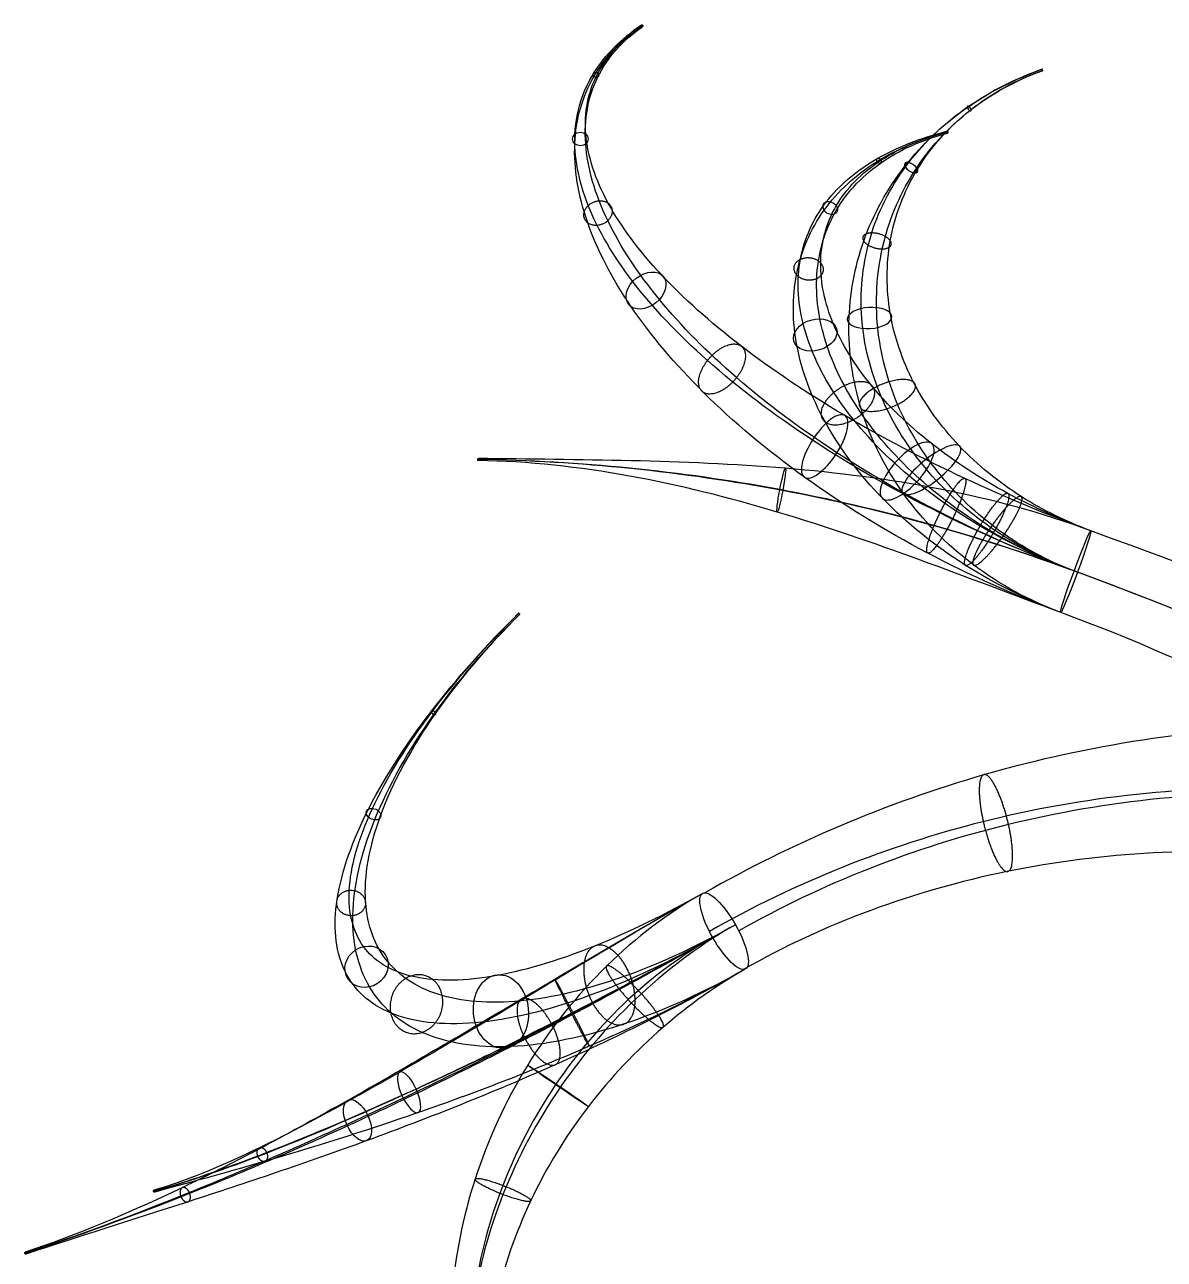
# Model space of a CAD drawing. Header units: millimetres. Extents: x -36.9 to 35.7, y -22.6 to 36.8.
# Drawn here: x -32.32 to -21.62, y 7.22 to 18.81 of the extents above; entities that cross this region are included whole.
import ezdxf

# ---------------------------------------------------------------- set-up
doc = ezdxf.new("R2010")
doc.units = ezdxf.units.MM
doc.header["$MEASUREMENT"] = 0
doc.layers.add('Default', color=18, linetype='Continuous', true_color=0x000000)

msp = doc.modelspace()

# ---------------------------------------------------------------- linework, layer by layer
at = {"layer": 'Default', "extrusion": (0.428202, 0.293805, 0.854589)}
msp.add_circle((30.511, 33.644, 33.727), 0.01, dxfattribs=at)
at = {"layer": 'Default', "extrusion": (0.892493, 0.319887, -0.318007)}
msp.add_circle((24.993, 30.471, -26.286), 0.01, dxfattribs=at)
at = {"layer": 'Default', "extrusion": (-0.007473, 0.478241, 0.878197)}
msp.add_circle((26.826, 5.054, 47.248), 0.0722, dxfattribs=at)
at = {"layer": 'Default', "extrusion": (0.777637, 0.198796, 0.596456)}
msp.add_circle((23.109, 46.35, 11.376), 0.01, dxfattribs=at)
at = {"layer": 'Default', "extrusion": (0.501922, 0.721321, -0.477253)}
msp.add_circle((29.679, 33.65, -17.557), 0.0722, dxfattribs=at)
at = {"layer": 'Default', "extrusion": (0.345024, 0.529924, 0.774686)}
msp.add_circle((30.075, 26.338, 33.551), 0.0722, dxfattribs=at)
at = {"layer": 'Default', "extrusion": (-0.44147, 0.555367, 0.704749)}
msp.add_circle((10.583, 8.989, 50.167), 0.209, dxfattribs=at)
at = {"layer": 'Default', "extrusion": (-0.058831, 0.878189, -0.474683)}
msp.add_circle((23.264, 42.52, -2.875), 0.209, dxfattribs=at)
at = {"layer": 'Default', "extrusion": (-0.200949, 0.686937, 0.698382)}
msp.add_circle((19.436, 13.951, 44.702), 0.209, dxfattribs=at)
at = {"layer": 'Default', "extrusion": (0.776408, -0.507876, -0.373165)}
msp.add_circle((-1.153, 26.559, -41.828), 0.346, dxfattribs=at)
at = {"layer": 'Default', "extrusion": (0.6809, -0.618247, -0.392614)}
msp.add_circle((-5.334, 26.067, -41.166), 0.346, dxfattribs=at)
at = {"layer": 'Default', "extrusion": (-0.599635, 0.7373, -0.311169)}
msp.add_circle((9.239, 45.73, 12.782), 0.346, dxfattribs=at)
at = {"layer": 'Default', "extrusion": (0.995377, -0.016143, 0.094678)}
msp.add_circle((14.274, 41.899, -24.446), 0.01, dxfattribs=at)
at = {"layer": 'Default', "extrusion": (0.98048, -0.183953, 0.069422)}
msp.add_circle((9.544, 41.443, -24.633), 0.209, dxfattribs=at)
at = {"layer": 'Default', "extrusion": (0.93713, -0.346425, 0.042151)}
msp.add_circle((5.043, 40.846, -24.105), 0.408, dxfattribs=at)
msp.add_circle((5.043, 40.846, -24.105), 0.408, dxfattribs=at)
msp.add_circle((5.043, 40.846, -24.105), 0.408, dxfattribs=at)
msp.add_circle((5.043, 40.846, -24.105), 0.408, dxfattribs=at)
msp.add_circle((5.043, 40.846, -24.105), 0.408, dxfattribs=at)
at = {"layer": 'Default', "extrusion": (0.69056, 0.68603, -0.229109)}
msp.add_circle((28.932, 27.575, -17.048), 0.01, dxfattribs=at)
at = {"layer": 'Default', "extrusion": (-0.282553, -0.653558, 0.702157)}
msp.add_circle((-31.187, 22.078, 23.264), 0.0722, dxfattribs=at)
at = {"layer": 'Default', "extrusion": (0.829318, 0.471236, 0.30028)}
msp.add_circle((21.683, 41.527, -5.068), 0.408, dxfattribs=at)
msp.add_circle((21.683, 41.527, -5.068), 0.408, dxfattribs=at)
msp.add_circle((21.683, 41.527, -5.068), 0.408, dxfattribs=at)
msp.add_circle((21.683, 41.527, -5.068), 0.408, dxfattribs=at)
msp.add_circle((21.683, 41.527, -5.068), 0.408, dxfattribs=at)
at = {"layer": 'Default', "extrusion": (0.236018, -0.365349, 0.900453)}
msp.add_circle((-19.045, 36.687, 20.377), 0.209, dxfattribs=at)
at = {"layer": 'Default', "extrusion": (0.662234, 0.06582, 0.746401)}
msp.add_circle((12.257, 44.352, 9.517), 0.346, dxfattribs=at)
at = {"layer": 'Default', "extrusion": (0.563795, 0.825838, 0.011246)}
msp.add_circle((27.551, 37.829, -7.666), 0.346, dxfattribs=at)
at = {"layer": 'Default', "extrusion": (0.851954, 0.388675, -0.350865)}
msp.add_circle((19.916, 27.865, -34.442), 0.209, dxfattribs=at)
at = {"layer": 'Default', "extrusion": (0.777654, 0.358434, 0.516507)}
msp.add_circle((19.966, 42.97, -0.88), 0.209, dxfattribs=at)
at = {"layer": 'Default', "extrusion": (-0.507125, -0.138471, 0.850676)}
msp.add_circle((-15.779, -2.583, 48.961), 0.01, dxfattribs=at)
at = {"layer": 'Default', "extrusion": (0.677661, 0.223355, 0.700634)}
msp.add_circle((17.03, 43.976, 3.363), 0.01, dxfattribs=at)
at = {"layer": 'Default'}
for points, knots in [([(-22.597, 13.295, 39.794), (-23.026, 13.454, 39.774), (-23.879, 13.835, 39.834), (-25.032, 14.547, 40.216), (-25.983, 15.345, 40.869), (-26.674, 16.168, 41.737), (-27.089, 16.97, 42.771), (-27.209, 17.713, 43.926), (-27.029, 18.344, 45.13), (-26.724, 18.665, 45.921), (-26.534, 18.796, 46.3)], [0, 0, 0, 0, 1.330037, 2.699216, 4.068394, 5.398432, 6.728469, 8.097647, 9.466826, 10.796863, 10.796863, 10.796863, 10.796863]), ([(-22.439, 13.672, 39.386), (-22.882, 13.835, 39.366), (-23.766, 14.217, 39.44), (-24.964, 14.902, 39.88), (-25.949, 15.65, 40.611), (-26.662, 16.405, 41.562), (-27.085, 17.132, 42.67), (-27.208, 17.8, 43.881), (-27.028, 18.373, 45.118), (-26.724, 18.678, 45.915), (-26.534, 18.809, 46.295)], [0, 0, 0, 0, 1.330037, 2.699216, 4.068394, 5.398432, 6.728469, 8.097647, 9.466826, 10.796863, 10.796863, 10.796863, 10.796863]), ([(-22.472, 13.684, 40.201), (-22.86, 13.828, 40.184), (-23.637, 14.162, 40.225), (-24.722, 14.78, 40.529), (-25.665, 15.484, 41.077), (-26.404, 16.231, 41.846), (-26.9, 16.986, 42.805), (-27.111, 17.709, 43.922), (-26.998, 18.339, 45.121), (-26.711, 18.663, 45.916), (-26.522, 18.793, 46.294)], [0, 0, 0, 0, 1.330037, 2.699216, 4.068394, 5.398432, 6.728469, 8.097647, 9.466826, 10.796863, 10.796863, 10.796863, 10.796863]), ([(-22.314, 14.061, 39.794), (-22.716, 14.209, 39.776), (-23.524, 14.544, 39.831), (-24.654, 15.135, 40.192), (-25.631, 15.789, 40.819), (-26.391, 16.469, 41.67), (-26.897, 17.148, 42.704), (-27.109, 17.796, 43.877), (-26.998, 18.368, 45.109), (-26.711, 18.676, 45.911), (-26.521, 18.806, 46.289)], [0, 0, 0, 0, 1.330037, 2.699216, 4.068394, 5.398432, 6.728469, 8.097647, 9.466826, 10.796863, 10.796863, 10.796863, 10.796863]), ([(-22.597, 13.295, 39.794), (-22.89, 13.404, 39.781), (-23.456, 13.713, 39.707), (-24.116, 14.387, 39.467), (-24.513, 15.189, 39.125), (-24.628, 16.018, 38.73), (-24.482, 16.809, 38.313), (-24.093, 17.51, 37.902), (-23.506, 18.058, 37.534), (-23.025, 18.303, 37.329), (-22.775, 18.393, 37.24)], [0, 0, 0, 0, 0.8371, 1.712389, 2.587678, 3.424778, 4.261877, 5.137167, 6.012456, 6.849556, 6.849556, 6.849556, 6.849556]), ([(-22.472, 13.684, 40.201), (-22.751, 13.787, 40.189), (-23.294, 14.071, 40.107), (-23.945, 14.676, 39.83), (-24.359, 15.398, 39.432), (-24.511, 16.151, 38.966), (-24.408, 16.881, 38.473), (-24.059, 17.54, 37.989), (-23.497, 18.066, 37.563), (-23.021, 18.307, 37.342), (-22.772, 18.396, 37.254)], [0, 0, 0, 0, 0.8371, 1.712389, 2.587678, 3.424778, 4.261877, 5.137167, 6.012456, 6.849556, 6.849556, 6.849556, 6.849556]), ([(-22.439, 13.672, 39.386), (-22.683, 13.762, 39.375), (-23.156, 14.008, 39.327), (-23.747, 14.55, 39.169), (-24.16, 15.225, 38.928), (-24.353, 15.968, 38.624), (-24.311, 16.727, 38.273), (-24.019, 17.444, 37.898), (-23.49, 18.03, 37.537), (-23.019, 18.291, 37.331), (-22.77, 18.38, 37.242)], [0, 0, 0, 0, 0.8371, 1.712389, 2.587678, 3.424778, 4.261877, 5.137167, 6.012456, 6.849556, 6.849556, 6.849556, 6.849556]), ([(-22.314, 14.061, 39.794), (-22.543, 14.146, 39.783), (-22.994, 14.366, 39.726), (-23.576, 14.839, 39.532), (-24.006, 15.433, 39.235), (-24.235, 16.101, 38.861), (-24.237, 16.799, 38.434), (-23.985, 17.474, 37.984), (-23.481, 18.038, 37.566), (-23.015, 18.294, 37.344), (-22.767, 18.383, 37.256)], [0, 0, 0, 0, 0.8371, 1.712389, 2.587678, 3.424778, 4.261877, 5.137167, 6.012456, 6.849556, 6.849556, 6.849556, 6.849556]), ([(-22.597, 13.295, 39.794), (-22.91, 13.411, 39.78), (-23.528, 13.718, 39.827), (-24.303, 14.344, 40.126), (-24.845, 15.066, 40.622), (-25.116, 15.799, 41.248), (-25.119, 16.491, 41.953), (-24.858, 17.094, 42.691), (-24.36, 17.552, 43.396), (-23.91, 17.74, 43.811), (-23.668, 17.802, 43.996)], [0, 0, 0, 0, 0.930424, 1.901884, 2.873345, 3.803769, 4.734193, 5.705653, 6.677114, 7.607538, 7.607538, 7.607538, 7.607538]), ([(-22.439, 13.672, 39.386), (-22.758, 13.79, 39.372), (-23.392, 14.091, 39.433), (-24.195, 14.682, 39.783), (-24.765, 15.349, 40.35), (-25.06, 16.015, 41.054), (-25.083, 16.634, 41.832), (-24.838, 17.17, 42.632), (-24.354, 17.577, 43.378), (-23.906, 17.751, 43.803), (-23.665, 17.813, 43.988)], [0, 0, 0, 0, 0.930424, 1.901884, 2.873345, 3.803769, 4.734193, 5.705653, 6.677114, 7.607538, 7.607538, 7.607538, 7.607538]), ([(-22.472, 13.684, 40.201), (-22.734, 13.781, 40.19), (-23.255, 14.028, 40.217), (-23.948, 14.532, 40.425), (-24.49, 15.138, 40.804), (-24.827, 15.791, 41.324), (-24.931, 16.447, 41.958), (-24.77, 17.054, 42.669), (-24.338, 17.535, 43.381), (-23.9, 17.732, 43.804), (-23.66, 17.794, 43.988)], [0, 0, 0, 0, 0.930424, 1.901884, 2.873345, 3.803769, 4.734193, 5.705653, 6.677114, 7.607538, 7.607538, 7.607538, 7.607538]), ([(-22.314, 14.061, 39.794), (-22.582, 14.16, 39.782), (-23.118, 14.401, 39.822), (-23.84, 14.87, 40.082), (-24.41, 15.421, 40.532), (-24.771, 16.007, 41.13), (-24.895, 16.59, 41.838), (-24.751, 17.129, 42.61), (-24.332, 17.559, 43.363), (-23.897, 17.744, 43.795), (-23.656, 17.805, 43.98)], [0, 0, 0, 0, 0.930424, 1.901884, 2.873345, 3.803769, 4.734193, 5.705653, 6.677114, 7.607538, 7.607538, 7.607538, 7.607538]), ([(-25.863, 10.243, 38.478), (-26.26, 10.017, 38.335), (-27.069, 9.638, 37.898), (-28.141, 9.384, 36.882), (-28.934, 9.479, 35.635), (-29.373, 9.883, 34.331), (-29.454, 10.537, 33.082), (-29.172, 11.389, 31.986), (-28.562, 12.344, 31.166), (-27.993, 12.984, 30.842), (-27.688, 13.287, 30.741)], [0, 0, 0, 0, 1.321625, 2.713671, 4.105716, 5.427342, 6.748967, 8.141012, 9.533058, 10.854683, 10.854683, 10.854683, 10.854683]), ([(-25.958, 10.658, 38.089), (-26.308, 10.459, 37.963), (-27.018, 10.112, 37.588), (-27.981, 9.829, 36.713), (-28.734, 9.832, 35.603), (-29.195, 10.117, 34.391), (-29.334, 10.659, 33.175), (-29.118, 11.43, 32.058), (-28.55, 12.349, 31.195), (-27.988, 12.986, 30.855), (-27.684, 13.288, 30.755)], [0, 0, 0, 0, 1.321625, 2.713671, 4.105716, 5.427342, 6.748967, 8.141012, 9.533058, 10.854683, 10.854683, 10.854683, 10.854683]), ([(-25.555, 9.949, 38.089), (-25.937, 9.732, 37.951), (-26.724, 9.376, 37.542), (-27.799, 9.161, 36.602), (-28.634, 9.296, 35.442), (-29.142, 9.739, 34.216), (-29.303, 10.435, 33.025), (-29.097, 11.33, 31.965), (-28.54, 12.322, 31.161), (-27.983, 12.974, 30.84), (-27.678, 13.277, 30.739)], [0, 0, 0, 0, 1.321625, 2.713671, 4.105716, 5.427342, 6.748967, 8.141012, 9.533058, 10.854683, 10.854683, 10.854683, 10.854683]), ([(-25.65, 10.364, 37.7), (-25.985, 10.174, 37.579), (-26.673, 9.85, 37.233), (-27.639, 9.606, 36.433), (-28.434, 9.648, 35.41), (-28.963, 9.973, 34.276), (-29.183, 10.556, 33.118), (-29.043, 11.371, 32.038), (-28.528, 12.327, 31.191), (-27.978, 12.976, 30.853), (-27.675, 13.278, 30.753)], [0, 0, 0, 0, 1.321625, 2.713671, 4.105716, 5.427342, 6.748967, 8.141012, 9.533058, 10.854683, 10.854683, 10.854683, 10.854683]), ([(-14.389, 10.634, 39.837), (-15.258, 11.172, 39.87), (-17.197, 11.999, 39.836), (-20.31, 12.367, 39.485), (-23.32, 11.898, 38.87), (-25.119, 11.129, 38.323), (-25.938, 10.663, 38.026)], [0, 0, 0, 0, 2.861907, 5.8377, 8.813492, 11.675399, 11.675399, 11.675399, 11.675399]), ([(-14.791, 9.935, 40.642), (-15.623, 10.45, 40.674), (-17.46, 11.285, 40.593), (-20.419, 11.779, 40.104), (-23.329, 11.465, 39.352), (-25.093, 10.757, 38.763), (-25.895, 10.301, 38.473)], [0, 0, 0, 0, 2.861907, 5.8377, 8.813492, 11.675399, 11.675399, 11.675399, 11.675399]), ([(-14.835, 9.962, 39.031), (-15.624, 10.45, 39.061), (-17.362, 11.241, 39.08), (-20.218, 11.726, 38.906), (-23.091, 11.437, 38.469), (-24.839, 10.749, 37.988), (-25.619, 10.305, 37.705)], [0, 0, 0, 0, 2.861907, 5.8377, 8.813492, 11.675399, 11.675399, 11.675399, 11.675399]), ([(-15.236, 9.263, 39.837), (-15.989, 9.728, 39.865), (-17.625, 10.527, 39.837), (-20.327, 11.139, 39.526), (-23.1, 11.004, 38.951), (-24.813, 10.377, 38.429), (-25.575, 9.943, 38.152)], [0, 0, 0, 0, 2.861907, 5.8377, 8.813492, 11.675399, 11.675399, 11.675399, 11.675399]), ([(-25.958, 10.658, 38.089), (-26.541, 10.327, 37.878), (-27.677, 9.654, 37.375), (-29.301, 8.693, 36.383), (-30.853, 7.862, 35.17), (-31.839, 7.448, 34.23), (-32.318, 7.29, 33.734)], [0, 0, 0, 0, 2.121887, 4.260473, 6.39906, 8.520947, 8.520947, 8.520947, 8.520947]), ([(-25.958, 10.658, 38.089), (-26.408, 10.403, 37.926), (-27.37, 9.829, 37.764), (-28.825, 8.955, 38.084), (-30.14, 8.234, 38.957), (-30.831, 7.948, 39.825), (-31.109, 7.873, 40.291)], [0, 0, 0, 0, 1.644224, 3.385913, 5.127602, 6.771825, 6.771825, 6.771825, 6.771825]), ([(-25.958, 10.658, 38.089), (-26.28, 10.475, 37.972), (-26.899, 10.005, 37.786), (-27.643, 9.07, 37.684), (-28.136, 7.995, 37.768), (-28.354, 6.889, 38.017), (-28.308, 5.821, 38.406), (-28.007, 4.851, 38.91), (-27.483, 4.051, 39.49), (-27.019, 3.656, 39.901), (-26.77, 3.499, 40.105)], [0, 0, 0, 0, 1.072279, 2.184392, 3.296504, 4.368783, 5.441063, 6.553175, 7.665287, 8.737567, 8.737567, 8.737567, 8.737567]), ([(-25.65, 10.364, 37.7), (-26.223, 10.038, 37.492), (-27.379, 9.411, 37.044), (-29.112, 8.559, 36.2), (-30.793, 7.825, 35.122), (-31.829, 7.442, 34.222), (-32.308, 7.284, 33.727)], [0, 0, 0, 0, 2.121887, 4.260473, 6.39906, 8.520947, 8.520947, 8.520947, 8.520947]), ([(-25.65, 10.364, 37.7), (-26.141, 10.085, 37.522), (-27.228, 9.499, 37.394), (-28.825, 8.724, 37.892), (-30.163, 8.16, 38.923), (-30.835, 7.936, 39.82), (-31.113, 7.86, 40.286)], [0, 0, 0, 0, 1.644224, 3.385913, 5.127602, 6.771825, 6.771825, 6.771825, 6.771825]), ([(-25.65, 10.364, 37.7), (-25.962, 10.187, 37.587), (-26.57, 9.741, 37.418), (-27.33, 8.863, 37.362), (-27.87, 7.852, 37.505), (-28.153, 6.803, 37.819), (-28.178, 5.778, 38.273), (-27.942, 4.835, 38.838), (-27.463, 4.047, 39.465), (-27.01, 3.655, 39.89), (-26.762, 3.497, 40.094)], [0, 0, 0, 0, 1.072279, 2.184392, 3.296504, 4.368783, 5.441063, 6.553175, 7.665287, 8.737567, 8.737567, 8.737567, 8.737567]), ([(-25.863, 10.243, 38.478), (-26.463, 9.902, 38.261), (-27.645, 9.261, 37.695), (-29.312, 8.45, 36.552), (-30.865, 7.788, 35.21), (-31.841, 7.436, 34.236), (-32.321, 7.278, 33.741)], [0, 0, 0, 0, 2.121887, 4.260473, 6.39906, 8.520947, 8.520947, 8.520947, 8.520947]), ([(-25.863, 10.243, 38.478), (-26.281, 10.005, 38.327), (-27.187, 9.516, 38.127), (-28.656, 8.803, 38.277), (-30.075, 8.198, 38.997), (-30.82, 7.942, 39.831), (-31.097, 7.867, 40.297)], [0, 0, 0, 0, 1.644224, 3.385913, 5.127602, 6.771825, 6.771825, 6.771825, 6.771825]), ([(-25.863, 10.243, 38.478), (-26.145, 10.083, 38.376), (-26.688, 9.684, 38.201), (-27.37, 8.888, 38.061), (-27.866, 7.943, 38.065), (-28.137, 6.926, 38.219), (-28.168, 5.894, 38.517), (-27.943, 4.913, 38.953), (-27.467, 4.077, 39.498), (-27.013, 3.668, 39.905), (-26.765, 3.511, 40.108)], [0, 0, 0, 0, 1.072279, 2.184392, 3.296504, 4.368783, 5.441063, 6.553175, 7.665287, 8.737567, 8.737567, 8.737567, 8.737567]), ([(-25.555, 9.949, 38.089), (-26.146, 9.613, 37.875), (-27.347, 9.018, 37.365), (-29.122, 8.315, 36.369), (-30.806, 7.752, 35.162), (-31.831, 7.43, 34.229), (-32.311, 7.272, 33.733)], [0, 0, 0, 0, 2.121887, 4.260473, 6.39906, 8.520947, 8.520947, 8.520947, 8.520947]), ([(-25.555, 9.949, 38.089), (-26.015, 9.687, 37.922), (-27.045, 9.186, 37.757), (-28.656, 8.572, 38.085), (-30.099, 8.125, 38.962), (-30.824, 7.93, 39.826), (-31.102, 7.854, 40.292)], [0, 0, 0, 0, 1.644224, 3.385913, 5.127602, 6.771825, 6.771825, 6.771825, 6.771825]), ([(-25.555, 9.949, 38.089), (-25.826, 9.795, 37.991), (-26.359, 9.419, 37.834), (-27.058, 8.681, 37.739), (-27.6, 7.8, 37.802), (-27.936, 6.84, 38.02), (-28.038, 5.851, 38.384), (-27.878, 4.897, 38.882), (-27.448, 4.074, 39.474), (-27.004, 3.667, 39.894), (-26.756, 3.51, 40.097)], [0, 0, 0, 0, 1.072279, 2.184392, 3.296504, 4.368783, 5.441063, 6.553175, 7.665287, 8.737567, 8.737567, 8.737567, 8.737567])]:
    msp.add_open_spline(points, degree=3, knots=knots, dxfattribs=at)
at = {"layer": 'Default', "extrusion": (0.219732, 0.395967, 0.891587)}
msp.add_rational_spline([(-26.979, 18.325, 45.139), (-26.961, 18.306, 45.143), (-26.943, 18.321, 45.132), (-26.924, 18.336, 45.121), (-26.942, 18.355, 45.117), (-26.96, 18.374, 45.112), (-26.978, 18.359, 45.124), (-26.997, 18.344, 45.135), (-26.979, 18.325, 45.139)], [1, 0.707106781187, 1, 0.707106781187, 1, 0.707106781187, 1, 0.707106781187, 1], degree=2, knots=[0, 0, 0, 0.640885, 0.640885, 1.28177, 1.28177, 1.922655, 1.922655, 2.56354, 2.56354, 2.56354], dxfattribs=at)
at = {"layer": 'Default', "extrusion": (0.733217, 0.539587, -0.41381)}
msp.add_rational_spline([(-23.473, 18.035, 37.539), (-23.479, 18.055, 37.555), (-23.462, 18.046, 37.573), (-23.445, 18.036, 37.59), (-23.439, 18.016, 37.574), (-23.434, 17.996, 37.558), (-23.451, 18.006, 37.54), (-23.468, 18.015, 37.523), (-23.473, 18.035, 37.539)], [1, 0.707106781187, 1, 0.707106781187, 1, 0.707106781187, 1, 0.707106781187, 1], degree=2, knots=[0, 0, 0, 0.640885, 0.640885, 1.28177, 1.28177, 1.922655, 1.922655, 2.56354, 2.56354, 2.56354], dxfattribs=at)
at = {"layer": 'Default', "extrusion": (0.590672, 0.376653, 0.71361)}
msp.add_rational_spline([(-24.322, 17.529, 43.393), (-24.311, 17.505, 43.396), (-24.293, 17.51, 43.378), (-24.274, 17.515, 43.36), (-24.285, 17.539, 43.356), (-24.295, 17.563, 43.352), (-24.314, 17.558, 43.371), (-24.332, 17.553, 43.389), (-24.322, 17.529, 43.393)], [1, 0.707106781187, 1, 0.707106781187, 1, 0.707106781187, 1, 0.707106781187, 1], degree=2, knots=[0, 0, 0, 0.640885, 0.640885, 1.28177, 1.28177, 1.922655, 1.922655, 2.56354, 2.56354, 2.56354], dxfattribs=at)
at = {"layer": 'Default', "extrusion": (0.234219, -0.5325, -0.813379)}
msp.add_rational_spline([(-27.037, 16.952, 42.779), (-26.945, 16.881, 42.852), (-26.849, 16.972, 42.82), (-26.752, 17.064, 42.787), (-26.844, 17.135, 42.714), (-26.936, 17.206, 42.642), (-27.032, 17.114, 42.674), (-27.129, 17.022, 42.706), (-27.037, 16.952, 42.779)], [1, 0.707106781187, 1, 0.707106781187, 1, 0.707106781187, 1, 0.707106781187, 1], degree=2, knots=[0, 0, 0, 0.640885, 0.640885, 1.28177, 1.28177, 1.922655, 1.922655, 2.56354, 2.56354, 2.56354], dxfattribs=at)
at = {"layer": 'Default', "extrusion": (0.225228, 0.837726, -0.497481)}
msp.add_rational_spline([(-24.446, 16.781, 38.321), (-24.495, 16.856, 38.425), (-24.371, 16.857, 38.483), (-24.246, 16.858, 38.542), (-24.197, 16.783, 38.438), (-24.148, 16.708, 38.333), (-24.272, 16.707, 38.275), (-24.397, 16.706, 38.217), (-24.446, 16.781, 38.321)], [1, 0.707106781187, 1, 0.707106781187, 1, 0.707106781187, 1, 0.707106781187, 1], degree=2, knots=[0, 0, 0, 0.640885, 0.640885, 1.28177, 1.28177, 1.922655, 1.922655, 2.56354, 2.56354, 2.56354], dxfattribs=at)
at = {"layer": 'Default', "extrusion": (0.069218, 0.636777, 0.767935)}
msp.add_rational_spline([(-25.077, 16.465, 41.946), (-25.001, 16.374, 42.015), (-24.887, 16.428, 41.96), (-24.773, 16.483, 41.905), (-24.85, 16.574, 41.836), (-24.927, 16.665, 41.768), (-25.04, 16.61, 41.823), (-25.154, 16.556, 41.878), (-25.077, 16.465, 41.946)], [1, 0.707106781187, 1, 0.707106781187, 1, 0.707106781187, 1, 0.707106781187, 1], degree=2, knots=[0, 0, 0, 0.640885, 0.640885, 1.28177, 1.28177, 1.922655, 1.922655, 2.56354, 2.56354, 2.56354], dxfattribs=at)
at = {"layer": 'Default', "extrusion": (-0.624318, 0.547535, 0.557165)}
msp.add_rational_spline([(-25.949, 15.359, 40.914), (-25.812, 15.278, 41.146), (-25.64, 15.499, 41.121), (-25.468, 15.72, 41.097), (-25.605, 15.801, 40.865), (-25.741, 15.881, 40.633), (-25.913, 15.66, 40.657), (-26.085, 15.439, 40.682), (-25.949, 15.359, 40.914)], [1, 0.707106781187, 1, 0.707106781187, 1, 0.707106781187, 1, 0.707106781187, 1], degree=2, knots=[0, 0, 0, 0.640885, 0.640885, 1.28177, 1.28177, 1.922655, 1.922655, 2.56354, 2.56354, 2.56354], dxfattribs=at)
at = {"layer": 'Default', "extrusion": (0.45497, -0.681905, -0.57272)}
msp.add_rational_spline([(-24.807, 15.08, 40.653), (-24.675, 14.978, 40.879), (-24.463, 15.157, 40.835), (-24.251, 15.335, 40.791), (-24.383, 15.437, 40.565), (-24.515, 15.538, 40.34), (-24.727, 15.36, 40.383), (-24.939, 15.182, 40.427), (-24.807, 15.08, 40.653)], [1, 0.707106781187, 1, 0.707106781187, 1, 0.707106781187, 1, 0.707106781187, 1], degree=2, knots=[0, 0, 0, 0.640885, 0.640885, 1.28177, 1.28177, 1.922655, 1.922655, 2.56354, 2.56354, 2.56354], dxfattribs=at)
at = {"layer": 'Default', "extrusion": (0.338017, -0.845896, 0.412559)}
msp.add_rational_spline([(-24.47, 15.208, 39.11), (-24.566, 15.291, 39.36), (-24.32, 15.416, 39.413), (-24.074, 15.54, 39.466), (-23.978, 15.456, 39.216), (-23.882, 15.373, 38.966), (-24.128, 15.248, 38.913), (-24.374, 15.124, 38.86), (-24.47, 15.208, 39.11)], [1, 0.707106781187, 1, 0.707106781187, 1, 0.707106781187, 1, 0.707106781187, 1], degree=2, knots=[0, 0, 0, 0.640885, 0.640885, 1.28177, 1.28177, 1.922655, 1.922655, 2.56354, 2.56354, 2.56354], dxfattribs=at)
at = {"layer": 'Default'}
for points in [[(-22.472, 13.684, 40.201), (-23.374, 14.018, 40.161), (-25.223, 14.528, 39.854), (-27.115, 14.716, 39.497), (-28.068, 14.731, 39.406)], [(-22.597, 13.295, 39.794), (-23.472, 13.619, 39.754), (-25.224, 14.312, 39.649), (-27.112, 14.706, 39.488), (-28.068, 14.721, 39.397)], [(-22.314, 14.061, 39.794), (-23.235, 14.402, 39.752), (-25.187, 14.732, 39.642), (-27.115, 14.725, 39.487), (-28.067, 14.741, 39.396)], [(-22.439, 13.672, 39.386), (-23.334, 14.003, 39.346), (-25.188, 14.517, 39.437), (-27.112, 14.715, 39.477), (-28.067, 14.731, 39.386)], [(-14.389, 10.634, 39.837), (-15.619, 11.395, 39.883), (-18.254, 12.62, 39.922), (-20.971, 13.564, 39.854), (-22.314, 14.061, 39.793)], [(-14.791, 9.935, 40.642), (-16.006, 10.687, 40.688), (-18.517, 12.071, 40.528), (-21.136, 13.191, 40.261), (-22.471, 13.684, 40.201)], [(-14.835, 9.962, 39.031), (-16.033, 10.703, 39.076), (-18.503, 12.065, 39.314), (-21.113, 13.181, 39.446), (-22.439, 13.672, 39.386)], [(-15.236, 9.263, 39.837), (-16.42, 9.995, 39.881), (-18.766, 11.516, 39.92), (-21.278, 12.808, 39.854), (-22.597, 13.295, 39.794)]]:
    msp.add_open_spline(points, degree=3, dxfattribs=at)
at = {"layer": 'Default', "extrusion": (-0.883031, 0.438477, 0.167317)}
msp.add_rational_spline([(-23.845, 13.852, 39.88), (-23.785, 13.825, 40.266), (-23.612, 14.176, 40.263), (-23.438, 14.526, 40.261), (-23.498, 14.553, 39.875), (-23.558, 14.58, 39.489), (-23.731, 14.229, 39.492), (-23.905, 13.878, 39.494), (-23.845, 13.852, 39.88)], [1, 0.707106781187, 1, 0.707106781187, 1, 0.707106781187, 1, 0.707106781187, 1], degree=2, knots=[0, 0, 0, 0.640885, 0.640885, 1.28177, 1.28177, 1.922655, 1.922655, 2.56354, 2.56354, 2.56354], dxfattribs=at)
at = {"layer": 'Default', "extrusion": (0.847225, -0.500473, -0.178147)}
msp.add_rational_spline([(-23.49, 13.737, 39.862), (-23.427, 13.706, 40.248), (-23.229, 14.043, 40.243), (-23.03, 14.381, 40.238), (-23.093, 14.412, 39.853), (-23.155, 14.444, 39.467), (-23.354, 14.106, 39.472), (-23.552, 13.768, 39.477), (-23.49, 13.737, 39.862)], [1, 0.707106781187, 1, 0.707106781187, 1, 0.707106781187, 1, 0.707106781187, 1], degree=2, knots=[0, 0, 0, 0.640885, 0.640885, 1.28177, 1.28177, 1.922655, 1.922655, 2.56354, 2.56354, 2.56354], dxfattribs=at)
at = {"layer": 'Default', "extrusion": (0.806976, -0.561966, 0.181613)}
msp.add_rational_spline([(-23.413, 13.738, 39.688), (-23.477, 13.77, 40.073), (-23.255, 14.092, 40.084), (-23.033, 14.415, 40.095), (-22.969, 14.383, 39.711), (-22.904, 14.352, 39.326), (-23.126, 14.029, 39.315), (-23.348, 13.707, 39.303), (-23.413, 13.738, 39.688)], [1, 0.707106781187, 1, 0.707106781187, 1, 0.707106781187, 1, 0.707106781187, 1], degree=2, knots=[0, 0, 0, 0.640885, 0.640885, 1.28177, 1.28177, 1.922655, 1.922655, 2.56354, 2.56354, 2.56354], dxfattribs=at)
at = {"layer": 'Default', "extrusion": (-0.517673, -0.705581, 0.483912)}
msp.add_rational_spline([(-28.481, 12.338, 31.203), (-28.503, 12.346, 31.19), (-28.508, 12.363, 31.209), (-28.513, 12.38, 31.229), (-28.491, 12.372, 31.241), (-28.47, 12.365, 31.254), (-28.464, 12.348, 31.235), (-28.459, 12.331, 31.215), (-28.481, 12.338, 31.203)], [1, 0.707106781187, 1, 0.707106781187, 1, 0.707106781187, 1, 0.707106781187, 1], degree=2, knots=[0, 0, 0, 0.640885, 0.640885, 1.28177, 1.28177, 1.922655, 1.922655, 2.56354, 2.56354, 2.56354], dxfattribs=at)
at = {"layer": 'Default', "extrusion": (-0.942479, -0.233281, -0.239403)}
msp.add_rational_spline([(-23.103, 10.863, 38.906), (-23.222, 10.876, 39.359), (-23.324, 11.331, 39.319), (-23.426, 11.786, 39.278), (-23.308, 11.773, 38.826), (-23.19, 11.759, 38.373), (-23.087, 11.304, 38.414), (-22.985, 10.849, 38.454), (-23.103, 10.863, 38.906)], [1, 0.707106781187, 1, 0.707106781187, 1, 0.707106781187, 1, 0.707106781187, 1], degree=2, knots=[0, 0, 0, 1.266062, 1.266062, 2.532124, 2.532124, 3.798186, 3.798186, 5.064247, 5.064247, 5.064247], dxfattribs=at)
at = {"layer": 'Default', "extrusion": (-0.017654, -0.532543, 0.846219)}
msp.add_rational_spline([(-29.242, 10.452, 33.07), (-29.379, 10.439, 33.059), (-29.396, 10.555, 33.131), (-29.412, 10.671, 33.204), (-29.276, 10.684, 33.215), (-29.139, 10.697, 33.226), (-29.122, 10.581, 33.153), (-29.105, 10.465, 33.081), (-29.242, 10.452, 33.07)], [1, 0.707106781187, 1, 0.707106781187, 1, 0.707106781187, 1, 0.707106781187, 1], degree=2, knots=[0, 0, 0, 0.640885, 0.640885, 1.28177, 1.28177, 1.922655, 1.922655, 2.56354, 2.56354, 2.56354], dxfattribs=at)
at = {"layer": 'Default', "extrusion": (-0.787346, -0.288049, -0.545081)}
msp.add_rational_spline([(-26.685, 9.436, 37.502), (-26.876, 9.336, 37.83), (-27.024, 9.698, 37.854), (-27.173, 10.06, 37.877), (-26.982, 10.159, 37.549), (-26.792, 10.259, 37.222), (-26.643, 9.897, 37.198), (-26.495, 9.535, 37.175), (-26.685, 9.436, 37.502)], [1, 0.707106781187, 1, 0.707106781187, 1, 0.707106781187, 1, 0.707106781187, 1], degree=2, knots=[0, 0, 0, 0.640885, 0.640885, 1.28177, 1.28177, 1.922655, 1.922655, 2.56354, 2.56354, 2.56354], dxfattribs=at)
at = {"layer": 'Default', "extrusion": (0.724714, 0.669205, 0.164177)}
msp.add_rational_spline([(-26.332, 9.399, 37.859), (-26.394, 9.371, 38.245), (-26.656, 9.66, 38.224), (-26.919, 9.95, 38.204), (-26.858, 9.978, 37.818), (-26.796, 10.006, 37.432), (-26.533, 9.716, 37.453), (-26.271, 9.427, 37.474), (-26.332, 9.399, 37.859)], [1, 0.707106781187, 1, 0.707106781187, 1, 0.707106781187, 1, 0.707106781187, 1], degree=2, knots=[0, 0, 0, 0.640885, 0.640885, 1.28177, 1.28177, 1.922655, 1.922655, 2.56354, 2.56354, 2.56354], dxfattribs=at)
at = {"layer": 'Default', "extrusion": (-0.46721, 0.163358, -0.868924)}
msp.add_rational_spline([(-28.593, 9.353, 35.407), (-28.835, 9.272, 35.522), (-28.887, 9.536, 35.599), (-28.939, 9.8, 35.677), (-28.697, 9.882, 35.562), (-28.455, 9.963, 35.447), (-28.403, 9.699, 35.37), (-28.35, 9.435, 35.292), (-28.593, 9.353, 35.407)], [1, 0.707106781187, 1, 0.707106781187, 1, 0.707106781187, 1, 0.707106781187, 1], degree=2, knots=[0, 0, 0, 0.640885, 0.640885, 1.28177, 1.28177, 1.922655, 1.922655, 2.56354, 2.56354, 2.56354], dxfattribs=at)
at = {"layer": 'Default', "extrusion": (-0.889616, -0.456382, 0.017268)}
msp.add_rational_spline([(-27.023, 9.223, 37.852), (-27.017, 9.224, 38.201), (-27.176, 9.535, 38.203), (-27.335, 9.845, 38.205), (-27.342, 9.844, 37.856), (-27.348, 9.844, 37.508), (-27.189, 9.533, 37.505), (-27.03, 9.223, 37.503), (-27.023, 9.223, 37.852)], [1, 0.707106781187, 1, 0.707106781187, 1, 0.707106781187, 1, 0.707106781187, 1], degree=2, knots=[0, 0, 0, 0.640885, 0.640885, 1.28177, 1.28177, 1.922655, 1.922655, 2.56354, 2.56354, 2.56354], dxfattribs=at)
at = {"layer": 'Default', "extrusion": (0.809903, 0.418316, 0.411179)}
msp.add_rational_spline([(-27.338, 9.052, 37.329), (-27.462, 8.982, 37.644), (-27.622, 9.289, 37.649), (-27.783, 9.595, 37.653), (-27.659, 9.665, 37.338), (-27.535, 9.735, 37.022), (-27.374, 9.428, 37.018), (-27.213, 9.121, 37.013), (-27.338, 9.052, 37.329)], [1, 0.707106781187, 1, 0.707106781187, 1, 0.707106781187, 1, 0.707106781187, 1], degree=2, knots=[0, 0, 0, 0.640885, 0.640885, 1.28177, 1.28177, 1.922655, 1.922655, 2.56354, 2.56354, 2.56354], dxfattribs=at)
at = {"layer": 'Default', "extrusion": (-0.714235, -0.275287, 0.643494)}
msp.add_rational_spline([(-30.066, 8.143, 39.054), (-30.025, 8.161, 39.107), (-30.051, 8.225, 39.105), (-30.078, 8.288, 39.104), (-30.118, 8.27, 39.051), (-30.159, 8.252, 38.998), (-30.133, 8.188, 39), (-30.106, 8.125, 39.002), (-30.066, 8.143, 39.054)], [1, 0.707106781187, 1, 0.707106781187, 1, 0.707106781187, 1, 0.707106781187, 1], degree=2, knots=[0, 0, 0, 0.640885, 0.640885, 1.28177, 1.28177, 1.922655, 1.922655, 2.56354, 2.56354, 2.56354], dxfattribs=at)
at = {"layer": 'Default', "extrusion": (-0.733178, -0.292913, -0.61372)}
msp.add_rational_spline([(-30.786, 7.764, 35.126), (-30.826, 7.743, 35.183), (-30.855, 7.809, 35.186), (-30.884, 7.874, 35.19), (-30.845, 7.895, 35.134), (-30.806, 7.915, 35.077), (-30.777, 7.85, 35.073), (-30.747, 7.784, 35.07), (-30.786, 7.764, 35.126)], [1, 0.707106781187, 1, 0.707106781187, 1, 0.707106781187, 1, 0.707106781187, 1], degree=2, knots=[0, 0, 0, 0.640885, 0.640885, 1.28177, 1.28177, 1.922655, 1.922655, 2.56354, 2.56354, 2.56354], dxfattribs=at)
at = {"layer": 'Default', "extrusion": (-0.361256, -0.921511, 0.142516)}
msp.add_rational_spline([(-27.572, 7.774, 37.83), (-27.572, 7.817, 38.108), (-27.834, 7.917, 38.091), (-28.096, 8.017, 38.075), (-28.095, 7.974, 37.798), (-28.094, 7.931, 37.52), (-27.833, 7.831, 37.536), (-27.571, 7.731, 37.553), (-27.572, 7.774, 37.83)], [1, 0.707106781187, 1, 0.707106781187, 1, 0.707106781187, 1, 0.707106781187, 1], degree=2, knots=[0, 0, 0, 0.640885, 0.640885, 1.28177, 1.28177, 1.922655, 1.922655, 2.56354, 2.56354, 2.56354], dxfattribs=at)

doc.saveas('drawing.dxf')
